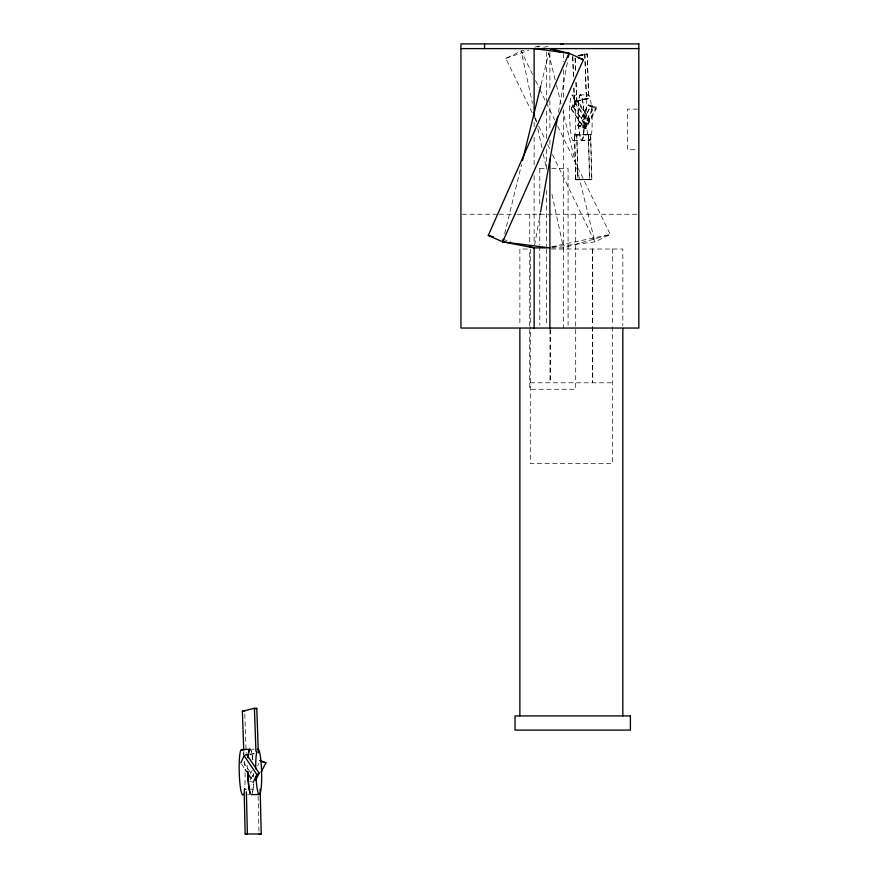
<?xml version="1.0" encoding="UTF-8"?>
<svg xmlns="http://www.w3.org/2000/svg" width="878" height="878" viewBox="0 0 878 878"><rect width="100%" height="100%" fill="white"/><g stroke="black" fill="none" stroke-linecap="round" stroke-linejoin="round"><path stroke-width="0.66" stroke-dasharray="4.39 3.29" d="M534.614 245.181L540.387 212.97M558.43 112.318L567.814 59.967M504.641 233.833L521.565 164.537M541.1 84.573L548.915 52.592M571.194 108.532L574.673 101.409L576.967 99.916L589.621 118.76L586.142 125.894L583.848 127.387L571.194 108.532L573.488 107.039L576.967 99.916M583.848 127.387L587.327 120.253L589.621 118.76M577.757 125.247L588.084 104.954L593.879 105.799L596.327 107.061L585.988 127.354L580.193 126.509L577.757 125.247L583.552 126.103L585.988 127.354M580.193 126.509L590.532 106.216L596.327 107.061M583.552 126.103L593.879 105.799M577.746 125.609L588.128 105.327L593.956 107.182L596.392 108.433L585.999 128.715L577.746 125.609L585.999 128.715M580.182 126.871L590.576 106.589L596.392 108.433M250.34 774.023L252.173 770.445M583.563 127.464L593.956 107.182M250.329 780.048L253.391 774.089M257.671 765.737L258.889 763.355M571.183 108.938L574.673 102.781L576.956 101.266L589.665 120.121L586.186 126.278L583.892 127.782L571.183 108.938L573.477 107.423L576.956 101.266M583.892 127.782L587.382 121.636L589.665 120.121M532.112 112.625L505.805 58.442L521.17 50.979L523.815 50.54M505.805 58.442L528.622 50.265M537.501 47.083L540.036 46.172M551.625 247.87L563.456 247.87L610.265 234.459L557.651 126.092M535.031 47.083L538.818 46.029M578.865 55.369L587.239 54.019L588.787 98.468L576.725 101.398L574.377 101.288L573.861 86.472M578.8 56.06L587.239 54.019M574.377 101.288L586.438 98.358L588.787 98.468M249.956 754.202L254.774 753.028M249.89 754.893L254.708 753.719M578.009 55.424L587.064 54.085L588.732 98.654L574.333 101.124L573.773 86.263M579.019 55.775L587.064 54.085M574.333 101.124L588.732 98.654M551.691 246.751L610.265 234.459L594.9 241.922L551.768 247.212M543.636 47.214L550.243 46.117M574.552 134.762L590.598 134.795L591.684 179.628L589.489 179.727L575.639 179.595L574.552 134.762L590.598 134.795M575.639 179.595L591.684 179.628M244.161 791.857L244.095 789.135L246.29 789.037L246.356 791.758M574.607 135.003L576.802 134.938L578.02 179.781L591.86 179.463L590.642 134.619L574.607 135.003L575.825 179.847L591.86 179.463M590.642 134.619L588.447 134.685L589.665 179.529M575.825 179.847L578.02 179.781M571.984 95.175L588.589 94.681M573.147 140.535L589.687 140.096M581.752 140.326A22.696 2.919 88.4 0 0 583.354 106.293A22.696 2.919 88.4 0 0 578.295 106.293A22.696 2.919 88.4 0 0 581.752 140.326A22.718 2.919 88.4 0 0 583.354 106.282A22.718 2.919 88.4 0 0 578.295 106.282A22.718 2.919 88.4 0 0 581.752 140.348L589.753 140.129A22.718 2.919 88.4 0 0 591.366 106.062A22.718 2.919 88.4 0 0 586.295 106.062A22.718 2.919 88.4 0 0 589.753 140.129M251.459 749.241L254.126 749.175M247.563 794.777L250.011 794.711M637.571 109.113L627.43 109.113L627.43 149.71L637.571 149.71M539.75 168.609L546.544 168.609M551.79 168.609L568.088 168.609L568.088 325.321M462.311 214.243L497.892 214.243M499.264 214.243L515.682 214.243M517.054 214.243L637.461 214.243M527.371 249.023L519.875 249.023L519.875 325.705M551.406 249.023L622.831 249.023L622.831 325.705M530.279 382.797L612.427 382.797M244.095 789.135L246.608 789.157M248.803 789.07L255.421 789.245M502.688 239.354L510.557 241.483M249.725 781.244L255.542 783.099M588.084 104.954L590.532 106.216M588.128 105.327L590.576 106.589M574.673 102.781L587.382 121.636M573.477 107.423L586.186 126.278M574.673 101.409L587.327 120.253M573.488 107.039L586.142 125.894M243.777 762.521L253.457 776.942M241.483 764.014L244.468 768.448M532.54 74.378L521.17 50.979L532.397 103.22M535.525 80.535L539.114 87.921M539.707 89.15L545.688 101.464M546.292 102.704L554.655 119.935M534.504 117.553L536.304 121.241M538.697 126.169L545.271 139.712M547.663 144.64L550.056 149.567M552.449 154.495L594.9 241.922L562.985 111.682M548.651 53.207L556.147 83.772M556.465 85.1L561.031 103.703M535.558 117.948L536.414 121.965M537.852 128.66L542.176 148.755M543.317 154.111L546.489 168.85M551.955 194.29L563.456 247.87M584.715 54.019L586.394 98.577M575.046 57.97L575.606 72.83M575.968 82.28L576.681 101.189M572.654 56.554L573.411 76.814M584.891 53.909L586.438 98.358M575.233 58.288L575.749 73.104M576.078 82.543L576.725 101.398M572.84 56.829L573.543 77.044M244.819 714.012L246.18 753.083M243.788 751.623L243.875 754.312M588.403 134.894L589.489 179.727M576.747 134.663L577.834 179.496M258.11 796.061L258.966 831.378M612.427 249.023L612.427 325.464M612.427 326.835L612.427 463.474L530.279 463.474L530.279 326.835M592.716 249.023L592.716 325.464M592.716 326.835L592.716 382.797M592.376 249.023L592.376 325.464M592.376 326.835L592.376 382.797M575.694 214.243L575.694 389.272L529.741 389.272L529.741 249.791M563.456 53.481L563.456 61.69M563.456 69.911L563.456 100.026M563.456 109.607L563.456 328.043M550.33 329.557L550.33 382.797M549.99 329.557L549.99 382.797M549.891 52.691L549.891 90.906M549.891 100.465L549.891 129.121M549.891 140.041L549.891 146.867M546.368 52.109L546.368 101.398M546.368 110.979L546.368 139.723M546.368 149.304L546.368 171.21M546.368 190.372L546.368 246.498M546.368 249.231L546.368 325.332M539.816 168.609L539.75 206.769M539.816 213.584L539.75 244.929M539.75 246.29L539.816 325.321M534.131 122.305L534.131 127.76M534.131 137.319L534.131 167.336M534.131 175.534L534.131 243.777M530.279 249.023L530.279 325.464M529.741 214.243L529.741 244.325M252.623 791.901A22.718 2.919 88.4 0 0 253.49 783.78A22.696 2.919 88.4 0 1 251.964 794.03M243.129 752.83A22.696 2.919 88.4 0 1 243.612 755.179M244.413 761.314A22.696 2.919 88.4 0 1 244.83 766.845M245.072 772.728A22.696 2.919 88.4 0 1 244.282 791.1M569.767 106.523A22.696 2.919 88.4 0 0 573.224 140.568A22.696 2.919 88.4 0 0 574.827 106.523A22.696 2.919 88.4 0 0 569.767 106.523M247.695 765.616A22.718 2.919 88.4 0 0 247.695 769.117A22.696 2.919 88.4 0 1 247.695 765.627M252.809 759.799A22.718 2.919 88.4 0 0 250.899 750.185A22.696 2.919 88.4 0 1 252.809 759.81M253.654 776.042A22.718 2.919 88.4 0 0 253.632 773.672A22.696 2.919 88.4 0 1 253.654 776.042"/><path stroke-width="1.32" d="M540.629 211.631L557.706 116.346M568.296 57.289L569.01 53.262L549.891 48.597L555.05 50.298M502.688 241.834L583.42 59.649L569.01 53.262L488.278 235.447L502.688 241.834L549.891 247.87L534.131 247.87L502.688 241.834L503.335 239.167M522.542 160.542L540.771 85.912M240.737 762.905L244.216 755.782L246.509 754.29L259.164 773.145L255.685 780.268M253.391 781.76L256.87 774.637L259.164 773.145M261.04 772.355L265.935 762.817L259.998 760.447M243.733 750.273L242.383 711.213L254.433 708.283L256.782 708.392L258.33 752.841M254.368 708.974L256.782 708.392M560.812 44.339L563.456 43.9M244.161 791.857L245.181 833.968L247.376 833.87L246.356 791.758M259.032 834.1L261.227 834.001L260.14 789.168M241.593 749.538L250.12 749.296A22.696 2.919 88.4 0 0 248.013 757.78A22.718 2.919 88.4 0 1 250.12 749.285M251.229 794.689L259.229 794.469M460.95 48.597L638.833 48.597M245.181 833.968L261.227 834.001M242.383 711.213L244.721 711.323M569.01 53.262L534.131 48.597L534.131 116.84M488.278 235.447L493.524 236.862M528.896 246.455L534.131 247.87L534.131 328.043M260.107 760.963L265.935 762.817M557.629 51.143L561.492 52.417M578.262 57.948L583.42 59.649M244.216 755.782L256.87 774.637M245.203 769.567L246.696 771.784M248.924 775.109L251.163 778.435M254.433 708.283L255.937 751.381M622.831 328.438L622.831 715.921M549.891 159.148L549.891 328.043M519.875 328.438L519.875 715.921M484.557 43.9L484.557 48.597M257.386 749.702A22.718 2.919 88.4 0 1 261.37 766.384A22.718 2.919 88.4 0 1 259.976 793.833A22.718 2.919 88.4 0 1 255.981 777.151M255.707 768.887A22.718 2.919 88.4 0 1 256.738 751.853M243.436 794.272A22.696 2.919 88.4 0 1 239.211 771.718A22.696 2.919 88.4 0 1 242.372 750.438M638.833 43.9L460.95 43.9L460.95 328.043L638.833 328.043L638.833 43.9M630.393 715.921L515.046 715.921L515.046 730.101L630.393 730.101L630.393 715.921M247.739 771.477A22.718 2.919 88.4 0 0 250.449 793.789A22.696 2.919 88.4 0 1 247.739 771.477"/></g></svg>
